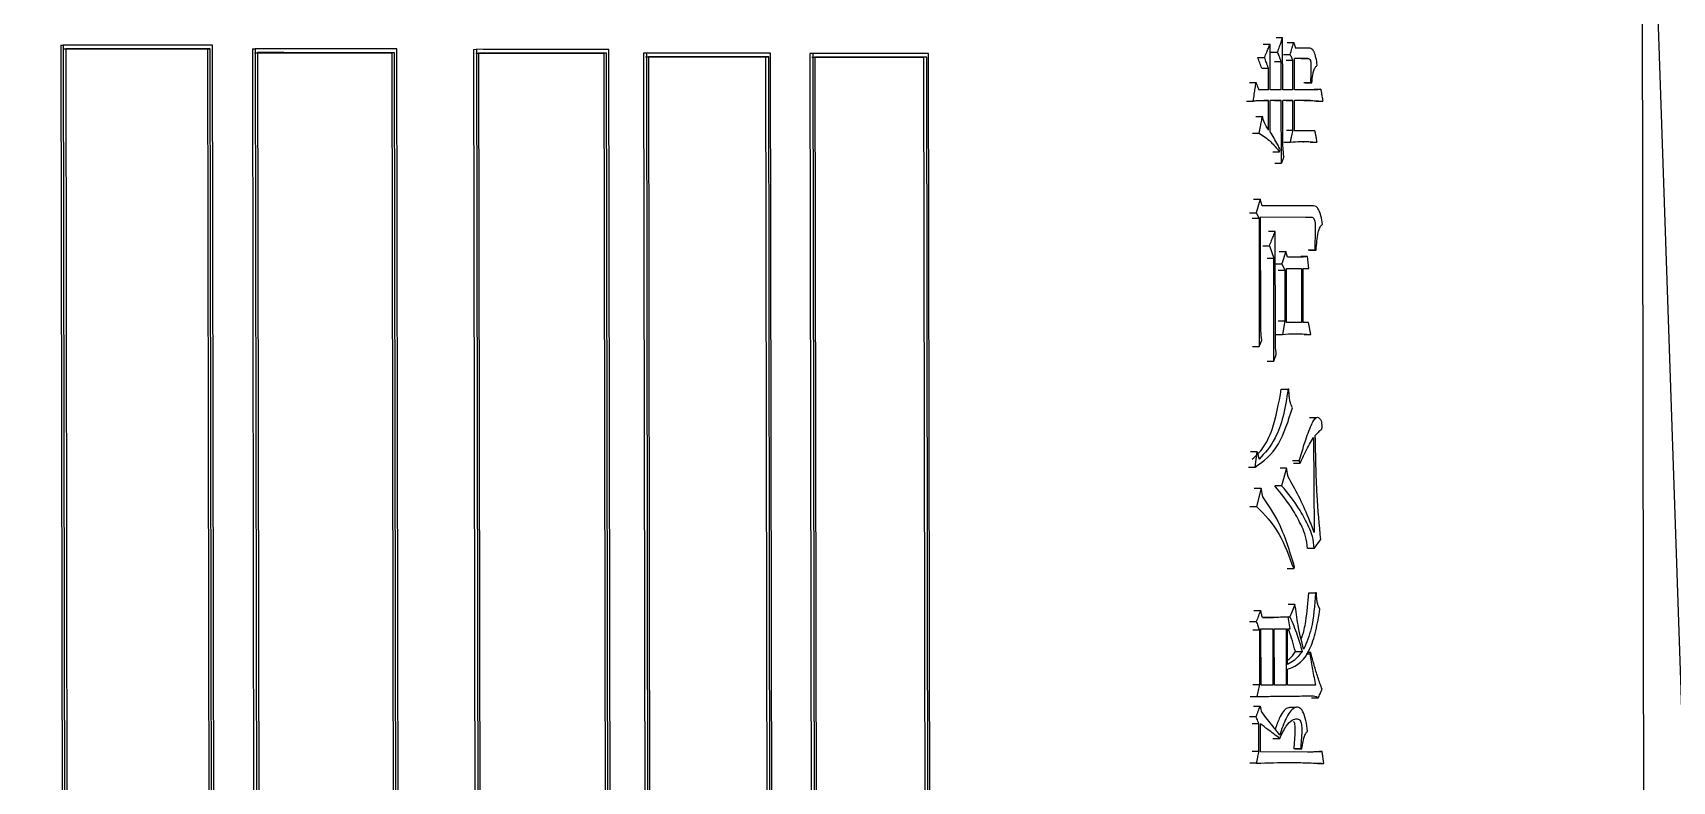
# Model space of a CAD drawing. Header units: millimetres. Extents: x 2312 to 3992, y 755 to 1943.
# Drawn here: x 2954.13 to 2976.19, y 960.42 to 970.49 of the extents above; entities that cross this region are included whole.
import ezdxf

# ---------------------------------------------------------------- set-up
doc = ezdxf.new("R2010")
doc.units = ezdxf.units.MM

msp = doc.modelspace()

# ---------------------------------------------------------------- linework, layer by layer
at = {"color": 7, "linetype": 'Continuous', "lineweight": 25}
for p, q in [((2975.784, 972.882), (2975.845, 935.882)), ((2975.959, 971.742), (2977.226, 934.742)), ((2954.509, 970.32), (2954.546, 948.187)), ((2954.509, 970.32), (2954.543, 970.32)), ((2954.543, 970.32), (2954.581, 948.187)), ((2956.587, 948.187), (2956.55, 970.32)), ((2970.78, 969.719), (2970.779, 970.335)), ((2970.951, 969.719), (2970.949, 970.422)), ((2954.576, 970.27), (2954.613, 948.237)), ((2956.482, 970.27), (2956.52, 948.237)), ((2956.482, 970.27), (2956.518, 970.27)), ((2956.556, 948.237), (2956.518, 970.27)), ((2957.087, 970.269), (2957.124, 970.27)), ((2957.087, 970.269), (2957.125, 948.136)), ((2957.124, 970.27), (2957.161, 948.137)), ((2957.155, 970.22), (2957.192, 948.187)), ((2958.963, 970.219), (2959.001, 948.186)), ((2959.001, 970.219), (2958.963, 970.219)), ((2959.038, 948.186), (2959.001, 970.219)), ((2959.068, 948.136), (2959.031, 970.269)), ((2960.063, 970.263), (2960.102, 970.264)), ((2960.063, 970.263), (2960.101, 948.131)), ((2960.102, 970.264), (2960.139, 948.131)), ((2960.131, 970.214), (2960.168, 948.181)), ((2961.854, 970.213), (2961.815, 970.212)), ((2961.815, 970.212), (2961.852, 948.18)), ((2961.892, 948.18), (2961.854, 970.213)), ((2961.919, 948.13), (2961.882, 970.263)), ((2962.348, 970.212), (2962.382, 950.202)), ((2962.388, 970.212), (2962.348, 970.212)), ((2962.388, 970.212), (2962.422, 950.202)), ((2962.415, 970.162), (2962.449, 950.258)), ((2963.993, 970.161), (2964.026, 950.257)), ((2963.993, 970.161), (2964.034, 970.161)), ((2964.067, 950.257), (2964.034, 970.161)), ((2964.093, 950.201), (2964.06, 970.211)), ((2964.589, 970.21), (2964.626, 948.077)), ((2964.63, 970.21), (2964.589, 970.21)), ((2964.63, 970.21), (2964.668, 948.077)), ((2964.656, 970.16), (2964.693, 948.127)), ((2966.16, 970.159), (2966.118, 970.158)), ((2966.118, 970.158), (2966.155, 948.126)), ((2966.197, 948.126), (2966.16, 970.159)), ((2966.221, 948.076), (2966.184, 970.209)), ((2970.615, 970.152), (2970.705, 970.152)), ((2970.791, 970.227), (2970.881, 970.227)), ((2970.93, 970.097), (2970.84, 970.097)), ((2970.93, 969.719), (2970.93, 970.097)), ((2970.961, 970.194), (2971.05, 970.194)), ((2970.997, 970.118), (2971.087, 970.118)), ((2971.087, 969.718), (2971.087, 970.118)), ((2971.289, 970.14), (2971.107, 970.14)), ((2971.107, 969.718), (2971.107, 970.14)), ((2971.313, 970.28), (2971.122, 970.281)), ((2971.2, 970.139), (2971.289, 970.14)), ((2970.759, 969.719), (2970.759, 970.011)), ((2970.759, 969.719), (2970.628, 969.719)), ((2970.93, 969.719), (2970.78, 969.719)), ((2971.087, 969.718), (2970.951, 969.719)), ((2971.349, 969.718), (2971.107, 969.718)), ((2971.325, 969.815), (2971.236, 969.815)), ((2971.252, 969.815), (2971.341, 969.815)), ((2971.325, 969.815), (2971.341, 969.815)), ((2970.67, 969.578), (2970.76, 969.578)), ((2970.76, 969.578), (2970.698, 969.578)), ((2970.76, 969.178), (2970.76, 969.578)), ((2970.931, 969.578), (2970.78, 969.578)), ((2970.781, 969.156), (2970.78, 969.578)), ((2970.841, 969.578), (2970.931, 969.578)), ((2970.932, 968.734), (2970.931, 969.578)), ((2971.087, 969.578), (2970.951, 969.578)), ((2970.952, 969.037), (2970.951, 969.578)), ((2970.998, 969.577), (2971.087, 969.578)), ((2971.088, 969.177), (2971.087, 969.578)), ((2971.322, 969.577), (2971.107, 969.578)), ((2971.108, 969.166), (2971.107, 969.578)), ((2971.232, 969.577), (2971.322, 969.577)), ((2971.401, 969.566), (2971.49, 969.566)), ((2970.588, 969.362), (2970.678, 969.362)), ((2970.543, 969.135), (2970.633, 969.135)), ((2970.999, 969.177), (2971.088, 969.177)), ((2971.381, 969.166), (2971.108, 969.166)), ((2971.32, 969.014), (2971.409, 969.014)), ((2970.818, 968.885), (2970.907, 968.886)), ((2970.842, 968.734), (2970.932, 968.734)), ((2970.647, 968.248), (2970.593, 968.064)), ((2970.672, 968.161), (2970.647, 968.248)), ((2971.363, 968.16), (2970.672, 968.161)), ((2970.593, 968.064), (2970.631, 967.988)), ((2970.631, 967.988), (2970.634, 966.269)), ((2970.651, 968.01), (2971.344, 968.008)), ((2970.654, 966.571), (2970.651, 968.01)), ((2970.851, 966.376), (2970.848, 967.815)), ((2970.681, 967.62), (2970.771, 967.62)), ((2970.771, 967.62), (2970.829, 967.458)), ((2970.831, 966.073), (2970.829, 967.458)), ((2970.991, 967.544), (2970.938, 967.382)), ((2971.015, 967.468), (2970.991, 967.544)), ((2971.183, 967.468), (2971.015, 967.468)), ((2971.282, 967.479), (2971.193, 967.478)), ((2971.302, 967.316), (2971.282, 967.479)), ((2971.38, 967.565), (2971.291, 967.565)), ((2971.311, 967.565), (2971.399, 967.565)), ((2971.399, 967.565), (2971.38, 967.565)), ((2970.938, 967.382), (2970.979, 967.295)), ((2970.979, 967.295), (2970.98, 966.614)), ((2970.999, 967.317), (2971.203, 967.316)), ((2971, 966.592), (2970.999, 967.317)), ((2971.114, 967.316), (2971.203, 967.316)), ((2971.203, 967.316), (2971.204, 966.592)), ((2971.223, 967.316), (2971.302, 967.316)), ((2971.224, 966.592), (2971.223, 967.316)), ((2971.223, 967.316), (2971.302, 967.316)), ((2970.89, 966.614), (2970.98, 966.614)), ((2970.98, 966.614), (2970.948, 966.43)), ((2971.204, 966.592), (2971, 966.592)), ((2971.299, 966.591), (2971.224, 966.592)), ((2971.327, 966.429), (2971.299, 966.591)), ((2970.634, 966.269), (2970.667, 966.355)), ((2971.238, 966.429), (2971.327, 966.429)), ((2970.544, 966.268), (2970.634, 966.269)), ((2970.831, 966.073), (2970.863, 966.16)), ((2970.741, 966.073), (2970.831, 966.073)), ((2970.932, 965.694), (2971.022, 965.694)), ((2971.034, 965.694), (2971.022, 965.694)), ((2971.4, 965.31), (2971.311, 965.309)), ((2971.365, 965.044), (2971.375, 963.768)), ((2970.489, 964.646), (2970.579, 964.646)), ((2971.003, 964.634), (2970.935, 964.396)), ((2971.024, 964.515), (2971.003, 964.634)), ((2971.171, 964.731), (2971.082, 964.731)), ((2971.094, 964.699), (2971.183, 964.699)), ((2970.658, 964.365), (2970.596, 964.116)), ((2970.682, 964.246), (2970.658, 964.365)), ((2971.375, 963.552), (2971.286, 963.551)), ((2971.375, 963.552), (2971.457, 963.67)), ((2971.009, 963.282), (2971.098, 963.282)), ((2971.098, 963.282), (2971.11, 963.304)), ((2971.025, 962.806), (2971.115, 962.806)), ((2971.303, 962.956), (2971.392, 962.957)), ((2971.403, 962.957), (2971.392, 962.957)), ((2971.023, 962.633), (2971.047, 962.633)), ((2970.636, 962.461), (2970.637, 961.725)), ((2970.657, 962.472), (2970.817, 962.471)), ((2970.658, 961.714), (2970.657, 962.472)), ((2970.727, 962.471), (2970.817, 962.471)), ((2970.817, 962.471), (2970.818, 961.714)), ((2970.837, 962.471), (2970.995, 962.471)), ((2970.838, 961.714), (2970.837, 962.471)), ((2970.906, 962.471), (2970.995, 962.471)), ((2970.995, 962.471), (2970.996, 961.714)), ((2971.015, 962.471), (2971.051, 962.471)), ((2971.016, 961.995), (2971.015, 962.471)), ((2971.015, 962.471), (2971.051, 962.471)), ((2971.265, 962.135), (2971.314, 962.135)), ((2971.326, 962.156), (2971.281, 962.156)), ((2971.016, 961.714), (2971.016, 961.93)), ((2970.547, 961.725), (2970.637, 961.725)), ((2970.818, 961.714), (2970.658, 961.714)), ((2970.996, 961.714), (2970.838, 961.714)), ((2971.39, 961.713), (2971.016, 961.714)), ((2971.275, 961.572), (2971.366, 961.572)), ((2970.503, 961.292), (2970.592, 961.293)), ((2971.132, 961.417), (2971.042, 961.417)), ((2970.63, 961.195), (2970.54, 961.195)), ((2970.63, 960.827), (2970.63, 961.195)), ((2970.651, 960.817), (2970.65, 961.195)), ((2970.541, 960.827), (2970.63, 960.827)), ((2971.285, 960.815), (2970.651, 960.817)), ((2970.819, 961), (2970.909, 961)), ((2971.19, 960.859), (2971.101, 960.858)), ((2971.117, 960.858), (2971.206, 960.859)), ((2971.19, 960.859), (2971.206, 960.859)), ((2971.505, 960.663), (2971.481, 960.825)), ((2970.598, 960.665), (2970.508, 960.665)), ((2971.416, 960.663), (2971.505, 960.663))]:
    msp.add_line(p, q, dxfattribs=at)
at = {"color": 7, "linetype": 'Continuous', "lineweight": 25, "flags": 128}
for points in [[(2970.689, 970.335), (2970.739, 970.335), (2970.779, 970.335)], [(2970.86, 970.421), (2970.909, 970.422), (2970.949, 970.422)], [(2971.009, 970.356), (2971.058, 970.356), (2971.098, 970.356)], [(2970.669, 970.011), (2970.719, 970.011), (2970.759, 970.011)], [(2970.501, 969.816), (2970.551, 969.817), (2970.591, 969.817)], [(2971.373, 969.728), (2971.422, 969.728), (2971.462, 969.728)], [(2970.464, 969.568), (2970.514, 969.568), (2970.554, 969.568)], [(2970.963, 969.015), (2971.012, 969.015), (2971.052, 969.015)], [(2970.907, 968.886), (2970.911, 968.902), (2970.916, 968.918)], [(2970.557, 968.248), (2970.607, 968.248), (2970.647, 968.248)], [(2970.504, 968.064), (2970.554, 968.064), (2970.593, 968.064)], [(2970.631, 967.988), (2970.58, 967.988), (2970.541, 967.988)], [(2971.255, 968.008), (2971.298, 968.008), (2971.344, 968.008)], [(2970.848, 967.815), (2970.797, 967.815), (2970.759, 967.815)], [(2970.739, 967.458), (2970.789, 967.458), (2970.829, 967.458)], [(2970.901, 967.544), (2970.95, 967.544), (2970.991, 967.544)], [(2970.849, 967.382), (2970.898, 967.382), (2970.938, 967.382)], [(2970.889, 967.295), (2970.939, 967.295), (2970.979, 967.295)], [(2970.858, 966.43), (2970.908, 966.43), (2970.948, 966.43)], [(2970.607, 964.852), (2970.556, 964.851), (2970.517, 964.851)], [(2970.579, 964.646), (2970.593, 964.749), (2970.607, 964.852)], [(2971.003, 964.634), (2970.952, 964.634), (2970.914, 964.634)], [(2971.183, 964.699), (2971.18, 964.707), (2971.176, 964.719), (2971.171, 964.731)], [(2970.568, 964.364), (2970.618, 964.365), (2970.658, 964.365)], [(2970.935, 964.396), (2970.912, 964.396), (2970.89, 964.396), (2970.846, 964.396)], [(2970.506, 964.116), (2970.528, 964.116), (2970.551, 964.116), (2970.573, 964.116), (2970.596, 964.116)], [(2970.562, 962.72), (2970.612, 962.72), (2970.652, 962.72)], [(2970.933, 962.633), (2970.983, 962.633), (2971.023, 962.633)], [(2971.051, 962.471), (2971.037, 962.552), (2971.023, 962.633)], [(2970.505, 962.569), (2970.555, 962.569), (2970.594, 962.569)], [(2970.546, 962.461), (2970.596, 962.461), (2970.636, 962.461)], [(2971.122, 962.167), (2971.148, 962.167), (2971.176, 962.167), (2971.212, 962.168)], [(2971.326, 962.156), (2971.32, 962.146), (2971.314, 962.135)], [(2970.51, 961.563), (2970.56, 961.563), (2970.6, 961.563)], [(2971.425, 961.54), (2971.402, 961.539), (2971.379, 961.539), (2971.336, 961.539)], [(2970.556, 961.433), (2970.606, 961.433), (2970.646, 961.433)], [(2970.646, 961.433), (2970.656, 961.39), (2970.662, 961.368), (2970.667, 961.347)], [(2971.392, 960.825), (2971.441, 960.825), (2971.481, 960.825)]]:
    msp.add_lwpolyline(points, dxfattribs=at)
at = {"color": 7, "linetype": 'Continuous', "lineweight": 25}
for points, knots in [([(3054.141, 1110.538), (3054.16, 1111.788), (3054.214, 1115.346), (3054.058, 1121.211), (3053.573, 1128.116), (3052.77, 1134.992), (3051.655, 1141.824), (3050.229, 1148.598), (3048.496, 1155.3), (3046.458, 1161.916), (3044.121, 1168.432), (3041.489, 1174.835), (3038.567, 1181.11), (3035.362, 1187.246), (3031.88, 1193.23), (3028.129, 1199.048), (3024.117, 1204.689), (3019.851, 1210.141), (3015.341, 1215.392), (3010.595, 1220.433), (3005.625, 1225.251), (3000.44, 1229.838), (2995.051, 1234.183), (2989.47, 1238.278), (2983.707, 1242.114), (2977.775, 1245.683), (2971.687, 1248.977), (2965.455, 1251.99), (2959.091, 1254.716), (2952.61, 1257.149), (2946.025, 1259.283), (2939.349, 1261.114), (2932.596, 1262.639), (2925.781, 1263.854), (2918.918, 1264.757), (2912.021, 1265.346), (2905.103, 1265.619), (2898.181, 1265.577), (2891.268, 1265.218), (2884.378, 1264.545), (2877.526, 1263.558), (2870.726, 1262.259), (2863.993, 1260.651), (2857.34, 1258.738), (2850.782, 1256.523), (2844.331, 1254.011), (2838.002, 1251.207), (2831.807, 1248.117), (2825.759, 1244.748), (2819.872, 1241.106), (2814.157, 1237.2), (2808.626, 1233.037), (2803.291, 1228.626), (2798.163, 1223.976), (2793.252, 1219.096), (2788.569, 1213.998), (2784.124, 1208.691), (2779.925, 1203.187), (2775.982, 1197.497), (2772.303, 1191.634), (2768.895, 1185.608), (2765.765, 1179.433), (2762.921, 1173.122), (2760.368, 1166.687), (2758.111, 1160.143), (2756.154, 1153.503), (2754.503, 1146.78), (2753.161, 1139.989), (2752.13, 1133.143), (2751.412, 1126.258), (2751.009, 1119.347), (2750.922, 1112.425), (2751.151, 1105.506), (2751.695, 1098.605), (2752.554, 1091.736), (2753.726, 1084.913), (2755.207, 1078.151), (2756.995, 1071.464), (2759.087, 1064.865), (2761.478, 1058.368), (2764.163, 1051.987), (2767.136, 1045.736), (2770.391, 1039.626), (2773.922, 1033.672), (2777.721, 1027.885), (2781.78, 1022.277), (2786.09, 1016.86), (2790.643, 1011.646), (2795.43, 1006.645), (2800.44, 1001.867), (2805.662, 997.323), (2811.086, 993.022), (2816.702, 988.973), (2822.495, 985.185), (2828.456, 981.665), (2834.571, 978.421), (2840.828, 975.459), (2847.214, 972.785), (2853.715, 970.406), (2860.317, 968.326), (2867.008, 966.55), (2873.773, 965.08), (2880.598, 963.921), (2887.468, 963.075), (2894.37, 962.543), (2901.29, 962.326), (2908.211, 962.426), (2915.122, 962.841), (2922.005, 963.571), (2928.849, 964.614), (2935.638, 965.969), (2942.358, 967.632), (2948.994, 969.6), (2955.535, 971.869), (2961.965, 974.434), (2968.271, 977.289), (2974.44, 980.43), (2980.459, 983.849), (2986.317, 987.538), (2991.999, 991.492), (2997.496, 995.7), (3002.795, 1000.155), (3007.884, 1004.847), (3012.755, 1009.767), (3017.396, 1014.903), (3021.797, 1020.246), (3025.951, 1025.785), (3029.847, 1031.507), (3033.478, 1037.4), (3036.836, 1043.454), (3039.915, 1049.654), (3042.707, 1055.989), (3045.208, 1062.444), (3047.411, 1069.007), (3049.312, 1075.663), (3050.908, 1082.399), (3052.195, 1089.201), (3053.17, 1096.055), (3053.818, 1102.825), (3054.069, 1107.659), (3054.132, 1110.191), (3054.141, 1110.538)], [0, 0, 0, 0, 0.00394, 0.011205, 0.01847, 0.025736, 0.033001, 0.040266, 0.047531, 0.054797, 0.062062, 0.069327, 0.076593, 0.083858, 0.091123, 0.098389, 0.105654, 0.112919, 0.120185, 0.12745, 0.134715, 0.141981, 0.149246, 0.156511, 0.163777, 0.171042, 0.178307, 0.185573, 0.192838, 0.200103, 0.207369, 0.214634, 0.221899, 0.229165, 0.23643, 0.243695, 0.250961, 0.258226, 0.265491, 0.272757, 0.280022, 0.287287, 0.294553, 0.301818, 0.309083, 0.316349, 0.323614, 0.330879, 0.338145, 0.34541, 0.352675, 0.35994, 0.367206, 0.374471, 0.381736, 0.389002, 0.396267, 0.403532, 0.410798, 0.418063, 0.425328, 0.432594, 0.439859, 0.447124, 0.45439, 0.461655, 0.46892, 0.476186, 0.483451, 0.490716, 0.497982, 0.505247, 0.512512, 0.519778, 0.527043, 0.534308, 0.541574, 0.548839, 0.556104, 0.56337, 0.570635, 0.5779, 0.585166, 0.592431, 0.599696, 0.606962, 0.614227, 0.621492, 0.628758, 0.636023, 0.643288, 0.650554, 0.657819, 0.665084, 0.67235, 0.679615, 0.68688, 0.694146, 0.701411, 0.708676, 0.715941, 0.723207, 0.730472, 0.737737, 0.745003, 0.752268, 0.759533, 0.766799, 0.774064, 0.781329, 0.788595, 0.79586, 0.803125, 0.810391, 0.817656, 0.824921, 0.832187, 0.839452, 0.846717, 0.853983, 0.861248, 0.868513, 0.875779, 0.883044, 0.890309, 0.897575, 0.90484, 0.912105, 0.919371, 0.926636, 0.933901, 0.941167, 0.948432, 0.955697, 0.962963, 0.970228, 0.977493, 0.984759, 0.992024, 0.998907, 1, 1, 1, 1]), ([(2956.55, 970.32), (2956.352, 970.32), (2955.957, 970.32), (2955.289, 970.32), (2954.814, 970.32), (2954.543, 970.32)], [0, 0, 0, 0, 0.300082, 0.600163, 1, 1, 1, 1]), ([(2970.705, 970.152), (2970.715, 970.176), (2970.732, 970.218), (2970.757, 970.28), (2970.771, 970.317), (2970.779, 970.335)], [0, 0, 0, 0, 0.392599, 0.6963, 1, 1, 1, 1]), ([(2970.881, 970.227), (2970.89, 970.252), (2970.906, 970.297), (2970.929, 970.362), (2970.942, 970.402), (2970.949, 970.422)], [0, 0, 0, 0, 0.390379, 0.695189, 1, 1, 1, 1]), ([(2971.05, 970.194), (2971.058, 970.221), (2971.07, 970.262), (2971.086, 970.316), (2971.094, 970.343), (2971.098, 970.356)], [0, 0, 0, 0, 0.4999999, 0.75, 1, 1, 1, 1]), ([(2971.098, 970.356), (2971.1, 970.35), (2971.104, 970.337), (2971.11, 970.318), (2971.116, 970.3), (2971.12, 970.287), (2971.122, 970.281)], [0, 0, 0, 0, 0.25, 0.5, 0.75, 1, 1, 1, 1]), ([(2954.541, 970.27), (2954.908, 970.27), (2955.564, 970.27), (2956.202, 970.27), (2956.482, 970.27)], [0, 0, 0, 0, 0.5599989, 1, 1, 1, 1]), ([(2956.518, 970.27), (2956.321, 970.27), (2955.925, 970.27), (2955.278, 970.27), (2954.825, 970.27), (2954.576, 970.27)], [0, 0, 0, 0, 0.309921, 0.619843, 1, 1, 1, 1]), ([(2957.118, 970.219), (2957.467, 970.219), (2958.091, 970.219), (2958.697, 970.219), (2958.963, 970.219)], [0, 0, 0, 0, 0.559999, 1, 1, 1, 1]), ([(2959.031, 970.269), (2958.843, 970.269), (2958.468, 970.269), (2957.834, 970.269), (2957.382, 970.269), (2957.124, 970.27)], [0, 0, 0, 0, 0.300082, 0.600163, 1, 1, 1, 1]), ([(2959.001, 970.219), (2958.814, 970.219), (2958.438, 970.219), (2957.823, 970.219), (2957.392, 970.219), (2957.155, 970.22)], [0, 0, 0, 0, 0.309921, 0.619843, 1, 1, 1, 1]), ([(2960.092, 970.213), (2960.419, 970.213), (2961.002, 970.213), (2961.567, 970.213), (2961.815, 970.212)], [0, 0, 0, 0, 0.559999, 1, 1, 1, 1]), ([(2961.882, 970.263), (2961.707, 970.263), (2961.358, 970.263), (2960.766, 970.263), (2960.343, 970.263), (2960.102, 970.264)], [0, 0, 0, 0, 0.300082, 0.600163, 1, 1, 1, 1]), ([(2961.854, 970.213), (2961.68, 970.213), (2961.33, 970.213), (2960.756, 970.213), (2960.353, 970.213), (2960.131, 970.214)], [0, 0, 0, 0, 0.309921, 0.619843, 1, 1, 1, 1]), ([(2962.375, 970.162), (2962.683, 970.162), (2963.231, 970.161), (2963.76, 970.161), (2963.993, 970.161)], [0, 0, 0, 0, 0.5599989, 1, 1, 1, 1]), ([(2964.06, 970.211), (2963.896, 970.211), (2963.568, 970.211), (2963.013, 970.212), (2962.615, 970.212), (2962.388, 970.212)], [0, 0, 0, 0, 0.300082, 0.600163, 1, 1, 1, 1]), ([(2964.034, 970.161), (2963.87, 970.161), (2963.542, 970.161), (2963.004, 970.162), (2962.624, 970.162), (2962.415, 970.162)], [0, 0, 0, 0, 0.309921, 0.619842, 1, 1, 1, 1]), ([(2964.614, 970.16), (2964.901, 970.16), (2965.412, 970.159), (2965.902, 970.159), (2966.118, 970.158)], [0, 0, 0, 0, 0.559999, 1, 1, 1, 1]), ([(2966.184, 970.209), (2966.032, 970.209), (2965.729, 970.209), (2965.212, 970.21), (2964.842, 970.21), (2964.63, 970.21)], [0, 0, 0, 0, 0.300082, 0.600163, 1, 1, 1, 1]), ([(2966.16, 970.159), (2966.008, 970.159), (2965.704, 970.159), (2965.204, 970.16), (2964.85, 970.16), (2964.656, 970.16)], [0, 0, 0, 0, 0.3099213, 0.6198426, 1, 1, 1, 1]), ([(2970.668, 970.011), (2970.659, 970.034), (2970.641, 970.081), (2970.624, 970.128), (2970.615, 970.152)], [0, 0, 0, 0, 0.5, 1, 1, 1, 1]), ([(2970.759, 970.011), (2970.754, 970.023), (2970.745, 970.048), (2970.727, 970.095), (2970.714, 970.13), (2970.705, 970.152)], [0, 0, 0, 0, 0.26361, 0.527219, 1, 1, 1, 1]), ([(2970.93, 970.097), (2970.925, 970.11), (2970.916, 970.134), (2970.9, 970.178), (2970.888, 970.209), (2970.881, 970.227)], [0, 0, 0, 0, 0.285577, 0.571154, 1, 1, 1, 1]), ([(2971.087, 970.118), (2971.081, 970.129), (2971.073, 970.147), (2971.061, 970.173), (2971.054, 970.187), (2971.05, 970.194)], [0, 0, 0, 0, 0.4303518, 0.7151759, 1, 1, 1, 1]), ([(2971.289, 970.14), (2971.295, 970.139), (2971.307, 970.138), (2971.325, 970.117), (2971.33, 970.065), (2971.327, 969.966), (2971.326, 969.882), (2971.325, 969.815)], [0, 0, 0, 0, 0.111188, 0.223572, 0.352358, 0.48582, 1, 1, 1, 1]), ([(2971.415, 970.053), (2971.41, 970.086), (2971.399, 970.151), (2971.375, 970.228), (2971.344, 970.274), (2971.323, 970.278), (2971.313, 970.28)], [0, 0, 0, 0, 0.290906, 0.5739, 0.788992, 1, 1, 1, 1]), ([(2971.341, 969.815), (2971.345, 969.851), (2971.352, 969.909), (2971.368, 969.984), (2971.39, 970.027), (2971.407, 970.044), (2971.415, 970.053)], [0, 0, 0, 0, 0.350808, 0.573679, 0.788817, 1, 1, 1, 1]), ([(2970.554, 969.568), (2970.558, 969.599), (2970.567, 969.657), (2970.579, 969.739), (2970.587, 969.791), (2970.591, 969.817)], [0, 0, 0, 0, 0.378869, 0.689434, 1, 1, 1, 1]), ([(2970.591, 969.817), (2970.595, 969.804), (2970.604, 969.782), (2970.616, 969.749), (2970.624, 969.729), (2970.628, 969.719)], [0, 0, 0, 0, 0.380769, 0.690385, 1, 1, 1, 1]), ([(2971.462, 969.728), (2971.448, 969.725), (2971.423, 969.72), (2971.385, 969.718), (2971.361, 969.718), (2971.349, 969.718)], [0, 0, 0, 0, 0.367164, 0.6835, 1, 1, 1, 1]), ([(2971.462, 969.728), (2971.465, 969.713), (2971.47, 969.682), (2971.479, 969.628), (2971.486, 969.589), (2971.49, 969.566)], [0, 0, 0, 0, 0.283865, 0.567729, 1, 1, 1, 1]), ([(2970.554, 969.568), (2970.571, 969.571), (2970.603, 969.576), (2970.651, 969.578), (2970.683, 969.578), (2970.698, 969.578)], [0, 0, 0, 0, 0.349478, 0.674651, 1, 1, 1, 1]), ([(2971.322, 969.577), (2971.345, 969.575), (2971.385, 969.573), (2971.441, 969.569), (2971.473, 969.567), (2971.49, 969.566)], [0, 0, 0, 0, 0.414999, 0.707499, 1, 1, 1, 1]), ([(2970.633, 969.135), (2970.639, 969.165), (2970.649, 969.218), (2970.664, 969.294), (2970.673, 969.339), (2970.678, 969.362)], [0, 0, 0, 0, 0.397712, 0.698856, 1, 1, 1, 1]), ([(2970.76, 969.178), (2970.75, 969.195), (2970.732, 969.223), (2970.709, 969.267), (2970.691, 969.309), (2970.682, 969.344), (2970.678, 969.362)], [0, 0, 0, 0, 0.335639, 0.554348, 0.775254, 1, 1, 1, 1]), ([(2970.633, 969.135), (2970.686, 969.101), (2970.782, 969.041), (2970.869, 968.933), (2970.907, 968.886)], [0, 0, 0, 0, 0.557381, 1, 1, 1, 1]), ([(2970.916, 968.918), (2970.905, 968.939), (2970.878, 968.992), (2970.833, 969.072), (2970.798, 969.128), (2970.781, 969.156)], [0, 0, 0, 0, 0.249893, 0.624561, 1, 1, 1, 1]), ([(2970.964, 968.821), (2970.96, 968.86), (2970.953, 968.932), (2970.952, 969.005), (2970.952, 969.037)], [0, 0, 0, 0, 0.558835, 1, 1, 1, 1]), ([(2971.052, 969.015), (2971.056, 969.03), (2971.062, 969.059), (2971.074, 969.113), (2971.083, 969.153), (2971.088, 969.177)], [0, 0, 0, 0, 0.27079, 0.54158, 1, 1, 1, 1]), ([(2971.052, 969.015), (2971.1, 969.02), (2971.183, 969.028), (2971.302, 969.025), (2971.373, 969.018), (2971.409, 969.014)], [0, 0, 0, 0, 0.394437, 0.697091, 1, 1, 1, 1]), ([(2971.151, 969.022), (2971.159, 969.023), (2971.197, 969.024), (2971.219, 969.023), (2971.236, 969.021)], [0, 0, 0, 0, 0.222043, 1, 1, 1, 1]), ([(2971.381, 969.166), (2971.384, 969.151), (2971.389, 969.12), (2971.399, 969.07), (2971.405, 969.034), (2971.409, 969.014)], [0, 0, 0, 0, 0.30079, 0.601581, 1, 1, 1, 1]), ([(2970.964, 968.821), (2970.96, 968.808), (2970.952, 968.788), (2970.941, 968.759), (2970.935, 968.742), (2970.932, 968.734)], [0, 0, 0, 0, 0.42836, 0.71418, 1, 1, 1, 1]), ([(2971.485, 967.911), (2971.479, 967.95), (2971.467, 968.026), (2971.437, 968.111), (2971.399, 968.154), (2971.375, 968.158), (2971.363, 968.16)], [0, 0, 0, 0, 0.291641, 0.573732, 0.788274, 1, 1, 1, 1]), ([(2971.344, 968.008), (2971.351, 968.006), (2971.362, 968.001), (2971.374, 967.979), (2971.39, 967.924), (2971.386, 967.775), (2971.382, 967.649), (2971.38, 967.565)], [0, 0, 0, 0, 0.101198, 0.163077, 0.226913, 0.489011, 1, 1, 1, 1]), ([(2971.399, 967.565), (2971.406, 967.646), (2971.414, 967.759), (2971.45, 967.88), (2971.473, 967.9), (2971.485, 967.911)], [0, 0, 0, 0, 0.573069, 0.791053, 1, 1, 1, 1]), ([(2970.771, 967.62), (2970.781, 967.644), (2970.798, 967.689), (2970.824, 967.754), (2970.84, 967.795), (2970.848, 967.815)], [0, 0, 0, 0, 0.371336, 0.685668, 1, 1, 1, 1]), ([(2971.282, 967.479), (2971.268, 967.476), (2971.245, 967.472), (2971.212, 967.469), (2971.193, 967.468), (2971.183, 967.468)], [0, 0, 0, 0, 0.411846, 0.705868, 1, 1, 1, 1]), ([(2970.667, 966.355), (2970.662, 966.395), (2970.655, 966.466), (2970.654, 966.539), (2970.654, 966.571)], [0, 0, 0, 0, 0.558835, 1, 1, 1, 1]), ([(2970.863, 966.16), (2970.859, 966.2), (2970.852, 966.271), (2970.851, 966.344), (2970.851, 966.376)], [0, 0, 0, 0, 0.5588391, 1, 1, 1, 1]), ([(2970.948, 966.43), (2971.002, 966.435), (2971.092, 966.443), (2971.218, 966.439), (2971.291, 966.433), (2971.327, 966.429)], [0, 0, 0, 0, 0.420758, 0.710282, 1, 1, 1, 1]), ([(2971.035, 966.438), (2971.054, 966.439), (2971.092, 966.44), (2971.139, 966.438), (2971.163, 966.437)], [0, 0, 0, 0, 0.481781, 1, 1, 1, 1]), ([(2970.541, 964.754), (2970.59, 964.799), (2970.69, 964.889), (2970.84, 965.193), (2970.896, 965.503), (2970.931, 965.694)], [0, 0, 0, 0, 0.271408, 0.550001, 1, 1, 1, 1]), ([(2971.022, 965.694), (2971.002, 965.569), (2970.964, 965.322), (2970.834, 964.969), (2970.708, 964.835), (2970.632, 964.754)], [0, 0, 0, 0, 0.290045, 0.572386, 1, 1, 1, 1]), ([(2971.082, 965.445), (2971.072, 965.466), (2971.055, 965.499), (2971.042, 965.567), (2971.035, 965.629), (2971.034, 965.673), (2971.034, 965.694)], [0, 0, 0, 0, 0.329138, 0.549704, 0.774066, 1, 1, 1, 1]), ([(2970.579, 964.646), (2970.691, 964.726), (2970.896, 964.871), (2971.025, 965.267), (2971.082, 965.445)], [0, 0, 0, 0, 0.5503818, 1, 1, 1, 1]), ([(2971.171, 964.731), (2971.194, 964.806), (2971.242, 964.964), (2971.303, 965.143), (2971.356, 965.256), (2971.387, 965.304), (2971.417, 965.32), (2971.44, 965.311), (2971.459, 965.288), (2971.471, 965.253), (2971.476, 965.218), (2971.477, 965.191), (2971.475, 965.172), (2971.469, 965.155), (2971.457, 965.137), (2971.438, 965.125), (2971.412, 965.1), (2971.395, 965.079), (2971.384, 965.066)], [0, 0, 0, 0, 0.208327, 0.438579, 0.516155, 0.594141, 0.638967, 0.683977, 0.718613, 0.753484, 0.783868, 0.800043, 0.813274, 0.826566, 0.846387, 0.891603, 0.934124, 1, 1, 1, 1]), ([(2971.183, 964.699), (2971.208, 964.751), (2971.249, 964.839), (2971.309, 964.956), (2971.346, 965.015), (2971.365, 965.044)], [0, 0, 0, 0, 0.420999, 0.709933, 1, 1, 1, 1]), ([(2971.384, 965.066), (2971.389, 964.801), (2971.396, 964.33), (2971.438, 963.871), (2971.457, 963.67)], [0, 0, 0, 0, 0.563476, 1, 1, 1, 1]), ([(2970.607, 964.852), (2970.611, 964.837), (2970.617, 964.814), (2970.625, 964.781), (2970.63, 964.763), (2970.632, 964.754)], [0, 0, 0, 0, 0.4397358, 0.7198737, 1, 1, 1, 1]), ([(2971.283, 963.551), (2971.277, 963.609), (2971.263, 963.722), (2971.191, 963.887), (2971.06, 964.133), (2970.929, 964.292), (2970.844, 964.396)], [0, 0, 0, 0, 0.124785, 0.247262, 0.507336, 1, 1, 1, 1]), ([(2971.375, 963.552), (2971.368, 963.609), (2971.355, 963.722), (2971.282, 963.887), (2971.151, 964.134), (2971.021, 964.293), (2970.935, 964.396)], [0, 0, 0, 0, 0.124706, 0.247159, 0.50724, 1, 1, 1, 1]), ([(2971.375, 963.768), (2971.349, 963.835), (2971.283, 964.005), (2971.167, 964.258), (2971.072, 964.429), (2971.024, 964.515)], [0, 0, 0, 0, 0.242722, 0.620116, 1, 1, 1, 1]), ([(2971.11, 963.304), (2971.044, 963.518), (2970.926, 963.896), (2970.756, 964.14), (2970.682, 964.246)], [0, 0, 0, 0, 0.565351, 1, 1, 1, 1]), ([(2970.596, 964.116), (2970.704, 964.009), (2970.898, 963.817), (2971.036, 963.447), (2971.098, 963.282)], [0, 0, 0, 0, 0.552865, 1, 1, 1, 1]), ([(2971.115, 962.806), (2971.104, 962.777), (2971.081, 962.719), (2971.058, 962.662), (2971.047, 962.633)], [0, 0, 0, 0, 0.499715, 1, 1, 1, 1]), ([(2971.231, 962.2), (2971.204, 962.307), (2971.156, 962.498), (2971.127, 962.711), (2971.115, 962.806)], [0, 0, 0, 0, 0.558168, 1, 1, 1, 1]), ([(2971.2, 962.338), (2971.203, 962.346), (2971.231, 962.41), (2971.272, 962.62), (2971.289, 962.828), (2971.3, 962.956)], [0, 0, 0, 0, 0.053091, 0.41636, 1, 1, 1, 1]), ([(2971.392, 962.957), (2971.379, 962.787), (2971.358, 962.49), (2971.269, 962.287), (2971.231, 962.2)], [0, 0, 0, 0, 0.5699995, 1, 1, 1, 1]), ([(2971.451, 962.74), (2971.441, 962.756), (2971.425, 962.783), (2971.412, 962.843), (2971.406, 962.898), (2971.404, 962.937), (2971.403, 962.957)], [0, 0, 0, 0, 0.327603, 0.548378, 0.773257, 1, 1, 1, 1]), ([(2970.652, 962.72), (2970.642, 962.695), (2970.623, 962.645), (2970.604, 962.594), (2970.594, 962.569)], [0, 0, 0, 0, 0.500001, 1, 1, 1, 1]), ([(2970.677, 962.623), (2970.673, 962.639), (2970.664, 962.672), (2970.656, 962.704), (2970.652, 962.72)], [0, 0, 0, 0, 0.500002, 1, 1, 1, 1]), ([(2971.023, 962.633), (2970.954, 962.629), (2970.863, 962.624), (2970.747, 962.623), (2970.7, 962.623), (2970.677, 962.623)], [0, 0, 0, 0, 0.600138, 0.800068, 1, 1, 1, 1]), ([(2970.677, 962.623), (2970.681, 962.623), (2970.72, 962.623), (2970.805, 962.624), (2970.886, 962.63), (2970.932, 962.633)], [0, 0, 0, 0, 0.0503428, 0.4523912, 1, 1, 1, 1]), ([(2971.016, 961.93), (2971.069, 961.95), (2971.175, 961.99), (2971.311, 962.163), (2971.4, 962.439), (2971.434, 962.639), (2971.451, 962.74)], [0, 0, 0, 0, 0.271409, 0.54611, 0.770558, 1, 1, 1, 1]), ([(2971.047, 962.633), (2971.081, 962.554), (2971.143, 962.412), (2971.19, 962.243), (2971.212, 962.168)], [0, 0, 0, 0, 0.556475, 1, 1, 1, 1]), ([(2970.594, 962.569), (2970.601, 962.551), (2970.615, 962.515), (2970.629, 962.479), (2970.636, 962.461)], [0, 0, 0, 0, 0.500001, 1, 1, 1, 1]), ([(2971.12, 962.167), (2971.094, 962.264), (2971.065, 962.372), (2971.027, 962.462), (2971.023, 962.471)], [0, 0, 0, 0, 0.900346, 1, 1, 1, 1]), ([(2971.212, 962.168), (2971.177, 962.123), (2971.115, 962.043), (2971.046, 962.01), (2971.016, 961.995)], [0, 0, 0, 0, 0.561781, 1, 1, 1, 1]), ([(2971.016, 962.053), (2971.023, 962.057), (2971.061, 962.079), (2971.094, 962.128), (2971.12, 962.167)], [0, 0, 0, 0, 0.1962491, 1, 1, 1, 1]), ([(2971.314, 962.135), (2971.327, 962.064), (2971.352, 961.924), (2971.377, 961.783), (2971.39, 961.713)], [0, 0, 0, 0, 0.5, 1, 1, 1, 1]), ([(2971.48, 961.658), (2971.46, 961.712), (2971.423, 961.816), (2971.372, 961.984), (2971.341, 962.099), (2971.326, 962.156)], [0, 0, 0, 0, 0.344405, 0.671635, 1, 1, 1, 1]), ([(2970.637, 961.725), (2970.631, 961.698), (2970.619, 961.644), (2970.606, 961.59), (2970.6, 961.563)], [0, 0, 0, 0, 0.500001, 1, 1, 1, 1]), ([(2970.6, 961.563), (2970.684, 961.564), (2970.856, 961.566), (2971.068, 961.568), (2971.239, 961.57), (2971.324, 961.572), (2971.366, 961.572)], [0, 0, 0, 0, 0.319379, 0.6596775, 0.8298373, 1, 1, 1, 1]), ([(2971.366, 961.572), (2971.378, 961.571), (2971.398, 961.568), (2971.417, 961.548), (2971.425, 961.54)], [0, 0, 0, 0, 0.557581, 1, 1, 1, 1]), ([(2971.425, 961.54), (2971.434, 961.559), (2971.452, 961.599), (2971.471, 961.639), (2971.48, 961.658)], [0, 0, 0, 0, 0.499999, 1, 1, 1, 1]), ([(2970.592, 961.293), (2970.597, 961.305), (2970.607, 961.33), (2970.624, 961.377), (2970.638, 961.411), (2970.646, 961.433)], [0, 0, 0, 0, 0.263606, 0.527213, 1, 1, 1, 1]), ([(2970.63, 961.195), (2970.625, 961.208), (2970.616, 961.23), (2970.604, 961.263), (2970.596, 961.283), (2970.592, 961.293)], [0, 0, 0, 0, 0.3807691, 0.6903845, 1, 1, 1, 1]), ([(2970.667, 961.347), (2970.692, 961.316), (2970.741, 961.254), (2970.822, 961.152), (2970.878, 961.082), (2970.908, 961.043)], [0, 0, 0, 0, 0.306625, 0.61325, 1, 1, 1, 1]), ([(2971.04, 961.41), (2971.031, 961.41), (2970.981, 961.407), (2970.91, 961.297), (2970.865, 961.171), (2970.847, 961.12)], [0, 0, 0, 0, 0.120018, 0.643099, 1, 1, 1, 1]), ([(2971.285, 961.096), (2971.278, 961.145), (2971.264, 961.242), (2971.226, 961.37), (2971.166, 961.427), (2971.083, 961.41), (2970.989, 961.279), (2970.936, 961.123), (2970.908, 961.043)], [0, 0, 0, 0, 0.127311, 0.25064, 0.376347, 0.501102, 0.745819, 1, 1, 1, 1]), ([(2970.909, 961), (2970.937, 961.058), (2970.989, 961.161), (2971.071, 961.252), (2971.131, 961.264), (2971.169, 961.257), (2971.187, 961.234), (2971.199, 961.205), (2971.207, 961.16), (2971.206, 961.04), (2971.197, 960.938), (2971.19, 960.859)], [0, 0, 0, 0, 0.23749, 0.42213, 0.564767, 0.621672, 0.660734, 0.693271, 0.725998, 0.787152, 1, 1, 1, 1]), ([(2970.909, 961), (2970.882, 961.02), (2970.829, 961.06), (2970.743, 961.125), (2970.684, 961.17), (2970.65, 961.195)], [0, 0, 0, 0, 0.309196, 0.61839, 1, 1, 1, 1]), ([(2971.097, 961.227), (2971.101, 961.22), (2971.108, 961.204), (2971.115, 961.159), (2971.114, 961.04), (2971.105, 960.938), (2971.099, 960.858)], [0, 0, 0, 0, 0.08575, 0.183271, 0.36577, 1, 1, 1, 1]), ([(2971.206, 960.859), (2971.211, 960.893), (2971.22, 960.949), (2971.239, 961.019), (2971.259, 961.068), (2971.276, 961.087), (2971.285, 961.096)], [0, 0, 0, 0, 0.348649, 0.570981, 0.788219, 1, 1, 1, 1]), ([(2970.598, 960.665), (2970.601, 960.68), (2970.607, 960.71), (2970.618, 960.764), (2970.626, 960.803), (2970.63, 960.827)], [0, 0, 0, 0, 0.277504, 0.555008, 1, 1, 1, 1]), ([(2971.481, 960.825), (2971.454, 960.823), (2971.408, 960.818), (2971.342, 960.816), (2971.304, 960.815), (2971.285, 960.815)], [0, 0, 0, 0, 0.419118, 0.709539, 1, 1, 1, 1]), ([(2970.598, 960.665), (2970.749, 960.671), (2970.979, 960.679), (2971.279, 960.672), (2971.429, 960.666), (2971.505, 960.663)], [0, 0, 0, 0, 0.489068, 0.74452, 1, 1, 1, 1])]:
    msp.add_open_spline(points, degree=3, knots=knots, dxfattribs=at)

doc.saveas('drawing.dxf')
